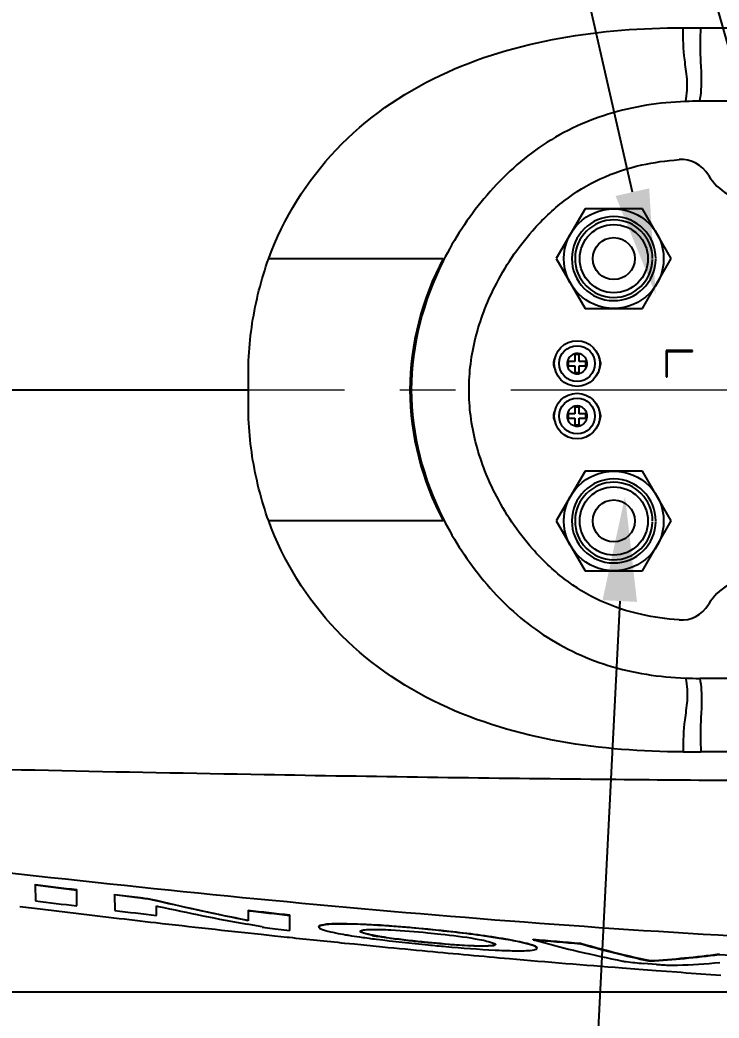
# Model space of a CAD drawing. Header units: millimetres. Extents: x 4086 to 8300, y 123 to 1549.
# Drawn here: x 6786.3 to 6826.3, y 633.9 to 691 of the extents above; entities that cross this region are included whole.
import ezdxf
from ezdxf import colors
from ezdxf.entities.mleader import LeaderData, LeaderLine
from ezdxf.math import Vec2, Vec3

# ---------------------------------------------------------------- set-up
doc = ezdxf.new("R2010")
doc.units = ezdxf.units.MM
doc.linetypes.add('CENTER2', pattern=[28.575, 19.05, -3.175, 3.175, -3.175])
doc.layers.add('中心线层', color=7, linetype='CENTER2', lineweight=0)
doc.layers.add('轮廓实线层', color=7, linetype='Continuous', lineweight=30)
doc.styles.add('思源黑', font='SourceHanSansCN-Normal.ttf')
doc.dimstyles.new('尺寸标注_3_10比例', dxfattribs={"dimtxt": 7, "dimasz": 6, "dimexe": 2, "dimexo": 1.5, "dimgap": 1, "dimtad": 1, "dimdec": 1, "dimlfac": 3.333333, "dimdsep": 46, "dimtxsty": '思源黑', "dimcen": 0.09, "dimadec": 0, "dimazin": 0, "dimtp": 0.01, "dimtm": 0.01, "dimtfac": 1, "dimtdec": 1, "dimtofl": 0, "dimtmove": 0, "dimatfit": 3, "dimfxl": 0, "dimtolj": 1, "dimarcsym": 0})

# ---------------------------------------------------------------- blocks, each defined once
blk = doc.blocks.new('*D1403')
at = {"layer": 'Defpoints', "color": 0}
for p in [(6733.256, 669.869), (6868.256, 669.869), (6868.256, 583.463)]:
    blk.add_point(p, dxfattribs=at)
at = {"layer": '轮廓实线层', "color": 0, "lineweight": -2}
for p, q in [((6733.256, 668.369), (6733.256, 581.463)), ((6868.256, 668.369), (6868.256, 581.463)), ((6739.256, 583.463), (6862.256, 583.463))]:
    blk.add_line(p, q, dxfattribs=at)
at = {"layer": '轮廓实线层', "color": 0}
for points in [[(6739.256, 584.463), (6739.256, 582.463), (6733.256, 583.463)], [(6862.256, 582.463), (6862.256, 584.463), (6868.256, 583.463)]]:
    blk.add_solid(points, dxfattribs=at)
at = {"layer": '轮廓实线层', "color": 0, "insert": (6800.756, 588.089), "char_height": 7, "attachment_point": 5, "style": '思源黑'}
blk.add_mtext('\\A1;450', dxfattribs=at)
blk = doc.blocks.new('*D1413')
at = {"layer": 'Defpoints', "color": 0}
for p in [(6850.177, 704.306), (6655.76, 635.432), (6850.176, 635.432)]:
    blk.add_point(p, dxfattribs=at)
at = {"layer": '轮廓实线层', "color": 0, "lineweight": -2}
for p, q in [((6848.677, 704.306), (6653.76, 704.306)), ((6655.76, 698.306), (6655.76, 641.432)), ((6848.676, 635.432), (6653.76, 635.432))]:
    blk.add_line(p, q, dxfattribs=at)
at = {"layer": '轮廓实线层', "color": 0}
for points in [[(6656.76, 698.306), (6654.76, 698.306), (6655.76, 704.306)], [(6654.76, 641.432), (6656.76, 641.432), (6655.76, 635.432)]]:
    blk.add_solid(points, dxfattribs=at)
at = {"layer": '轮廓实线层', "color": 0, "insert": (6651.134, 669.869), "char_height": 7, "attachment_point": 5, "rotation": 90, "style": '思源黑'}
blk.add_mtext('\\A1;229.6', dxfattribs=at)

msp = doc.modelspace()

# ---------------------------------------------------------------- linework, layer by layer
for p, q in [((6824.207, 690.568), (6825.235, 690.57)), ((6818.61, 680.219), (6816.964, 677.369)), ((6821.901, 680.219), (6818.61, 680.219)), ((6823.546, 677.369), (6821.901, 680.219)), ((6800.52, 677.369), (6810.497, 677.369)), ((6810.497, 677.369), (6810.497, 677.236)), ((6816.964, 677.369), (6818.61, 674.519)), ((6821.901, 674.519), (6823.546, 677.369)), ((6818.61, 674.519), (6821.901, 674.519)), ((6818.027, 671.879), (6818.027, 671.496)), ((6818.282, 671.879), (6818.027, 671.879)), ((6818.282, 671.496), (6818.282, 671.879)), ((6823.255, 672.119), (6823.255, 670.619)), ((6824.755, 672.119), (6823.255, 672.119)), ((6823.315, 670.619), (6823.315, 672.059)), ((6823.315, 672.059), (6824.755, 672.059)), ((6824.755, 672.059), (6824.755, 672.119)), ((6817.645, 671.496), (6817.645, 671.241)), ((6818.027, 671.496), (6817.645, 671.496)), ((6817.645, 671.241), (6818.027, 671.241)), ((6818.027, 671.241), (6818.027, 670.859)), ((6818.665, 671.496), (6818.282, 671.496)), ((6818.282, 670.859), (6818.282, 671.241)), ((6818.282, 671.241), (6818.665, 671.241)), ((6818.665, 671.241), (6818.665, 671.496)), ((6818.027, 670.859), (6818.282, 670.859)), ((6823.255, 670.619), (6823.315, 670.619)), ((6770.476, 669.869), (6799.354, 669.869)), ((6818.027, 668.879), (6818.027, 668.496)), ((6818.282, 668.879), (6818.027, 668.879)), ((6818.282, 668.496), (6818.282, 668.879)), ((6817.645, 668.496), (6817.645, 668.241)), ((6818.027, 668.496), (6817.645, 668.496)), ((6818.665, 668.496), (6818.282, 668.496)), ((6818.665, 668.241), (6818.665, 668.496)), ((6817.645, 668.241), (6818.027, 668.241)), ((6818.027, 668.241), (6818.027, 667.859)), ((6818.027, 667.859), (6818.282, 667.859)), ((6818.282, 667.859), (6818.282, 668.241)), ((6818.282, 668.241), (6818.665, 668.241)), ((6818.61, 665.219), (6816.964, 662.369)), ((6821.901, 665.219), (6818.61, 665.219)), ((6823.546, 662.369), (6821.901, 665.219)), ((6810.497, 662.369), (6800.52, 662.369)), ((6810.497, 662.502), (6810.497, 662.369)), ((6816.964, 662.369), (6818.61, 659.519)), ((6821.901, 659.519), (6823.546, 662.369)), ((6818.61, 659.519), (6821.901, 659.519)), ((6824.215, 649.168), (6825.235, 649.168)), ((6787.164, 641.56), (6787.164, 641.59)), ((6787.164, 641.56), (6787.176, 640.653)), ((6789.541, 640.358), (6789.541, 641.288)), ((6791.703, 640.988), (6791.703, 641.018)), ((6791.703, 641.018), (6793.013, 640.858)), ((6791.703, 640.988), (6791.715, 640.096)), ((6793.013, 640.828), (6791.703, 640.988)), ((6786.292, 640.331), (6787.128, 640.228)), ((6793.013, 640.828), (6793.013, 640.858)), ((6794.056, 640.672), (6794.166, 640.646)), ((6794.17, 640.645), (6794.056, 640.672)), ((6794.102, 639.813), (6794.102, 640.356)), ((6794.102, 640.356), (6794.212, 640.332)), ((6787.128, 640.228), (6789.493, 639.94)), ((6789.493, 639.94), (6791.668, 639.682)), ((6799.337, 640.114), (6799.337, 639.51)), ((6801.723, 638.952), (6801.723, 639.846)), ((6799.229, 639.561), (6799.337, 639.54)), ((6800.092, 638.734), (6800.845, 638.653)), ((6800.845, 638.653), (6801.574, 638.576)), ((6800.889, 639.044), (6801.723, 638.952)), ((6803.391, 639.152), (6803.39, 639.143)), ((6803.391, 639.152), (6803.391, 639.152)), ((6805.769, 638.898), (6805.766, 638.912)), ((6809.626, 639.011), (6809.626, 639.041)), ((6801.574, 638.576), (6801.679, 638.565)), ((6804.863, 638.237), (6805.418, 638.181)), ((6805.418, 638.181), (6807.032, 638.021)), ((6805.715, 638.587), (6805.799, 638.575)), ((6809.637, 638.254), (6809.571, 638.261)), ((6809.574, 638.291), (6809.638, 638.284)), ((6813.48, 638.158), (6813.48, 638.146)), ((6815.65, 638.425), (6815.65, 638.455)), ((6815.65, 638.425), (6815.965, 638.338)), ((6818.349, 638.192), (6818.349, 638.223)), ((6815.859, 637.93), (6815.859, 637.935)), ((6826.275, 637.582), (6826.275, 637.612)), ((6822.703, 637.016), (6821.957, 637.073)), ((6822.333, 637.2), (6822.333, 637.231)), ((6820.726, 636.816), (6821.929, 636.724)), ((6821.929, 636.724), (6822.675, 636.668)), ((6822.675, 636.668), (6823.868, 636.58)), ((6823.868, 636.58), (6824.112, 636.562))]:
    msp.add_line(p, q)
for centre, radius in [((6820.255, 677.369), 2.85), ((6820.255, 677.369), 1.95), ((6820.255, 677.369), 1.2), ((6818.155, 671.369), 1.305), ((6818.155, 671.369), 1.02), ((6818.155, 668.369), 1.305), ((6818.155, 668.369), 1.02), ((6820.255, 662.369), 2.85), ((6820.255, 662.369), 1.95), ((6820.255, 662.369), 1.2)]:
    msp.add_circle(centre, radius)
for centre, radius, start, end in [((6825.163, 664.764), 21.604, 89.9869, 92.1494), ((6824.115, 681.234), 1.8, 30.4772, 93.955), ((6828.252, 683.669), 3, 210.4772, 331.2022), ((6820.255, 677.369), 2.4, 0, 359.3098), ((6820.255, 677.369), 2.216, 0, 358.8715), ((6818.153, 671.371), 0.574, 115.1467, 129.0356), ((6818.154, 671.363), 0.583, 67.9495, 76.1017), ((6818.154, 671.368), 0.578, 6.5397, 37.1117), ((6818.83, 671.369), 0.675, 330.2726, 30.2995), ((6817.48, 671.369), 0.675, 151.1018, 209.5635), ((6818.172, 671.374), 0.594, 214.9713, 221.6162), ((6818.153, 668.371), 0.574, 115.1467, 129.0356), ((6818.154, 668.363), 0.583, 67.9495, 76.1017), ((6817.48, 668.369), 0.675, 151.1018, 209.5635), ((6818.154, 668.368), 0.578, 6.5397, 37.1117), ((6818.83, 668.369), 0.675, 330.2726, 30.2995), ((6818.172, 668.374), 0.594, 214.9713, 221.6162), ((6820.255, 662.369), 2.4, 0, 359.3098), ((6820.255, 662.369), 2.216, 0, 358.8715), ((6828.252, 656.069), 3, 28.8846, 149.5227), ((6824.115, 658.503), 1.8, 266.045, 329.5227), ((6825.163, 674.972), 21.603, 267.8497, 270.0131), ((6894.28, 1474.489), 839.758, 262.671637, 262.835133), ((6894.286, 1474.544), 839.844, 262.671945, 262.835424), ((6902.08, 1552.782), 919.338, 262.820102, 262.968599), ((6898.361, 1528.073), 894.358, 263.151606, 263.305551), ((6886.851, 1408.473), 773.327, 263.502161, 263.680069), ((6886.846, 1408.428), 773.311, 263.502428, 263.680339), ((6891.05, 1484.308), 850.453, 263.289225, 263.451128), ((6887.217, 1450.666), 816.593, 263.449081, 263.875289), ((6765.142, 446.169), 196.141, 79.72141, 79.97049), ((6803.936, 594.554), 44.783, 86.3858, 87.6504), ((6803.314, 584.09), 55.265, 86.2673, 86.4263), ((6808.595, 649.346), 10.891, 258.5709, 260.1956), ((6881.183, 1394.225), 759.831, 263.99397, 264.235323), ((6869.054, 1241.952), 605.855, 264.942999, 265.199221), ((6869.053, 1241.946), 605.879, 264.943254, 265.199466), ((6834.006, 704.031), 68.126, 254.64383, 256.6176), ((6835.463, 698.411), 62.574, 254.12759, 256.49357), ((6835.46, 698.375), 62.567, 254.12813, 256.48769), ((6877.193, 1354.203), 719.61, 264.404837, 264.610958), ((6874.871, 1329.465), 694.763, 264.610017, 264.998327), ((6815.83, 637.945), 0.031, 344.3315, 359.9751), ((6833.944, 703.855), 67.94, 256.63372, 258.80859), ((6835.231, 697.482), 61.646, 256.50131, 257.92325), ((6835.226, 697.484), 61.618, 256.50605, 257.92187), ((6818.842, 693.779), 56.656, 273.5328, 277.5382), ((6818.842, 693.754), 56.661, 273.5323, 277.5374), ((6858.22, 1110.404), 473.899, 266.13477, 266.46519), ((6872.072, 1297.352), 662.529, 264.997344, 265.555141), ((6821.06, 700.273), 63.37, 272.56816, 274.75812), ((6866.904, 1228.084), 593.068, 265.86226, 266.081298)]:
    msp.add_arc(centre, radius, start, end)
for points, knots in [([(6775.574, 691.329), (6780.439, 691.454), (6790.197, 691.682), (6804.983, 691.954), (6819.868, 692.153), (6834.526, 692.243), (6846.315, 692.149), (6855.186, 691.772), (6861.361, 691.251), (6866.311, 690.389), (6870.097, 689.315), (6872.798, 688.17), (6875.272, 686.602), (6878.434, 684.248), (6880.487, 682.093), (6881.87, 680.668)], [0, 0, 0, 0, 0.133338, 0.267431, 0.405221, 0.541209, 0.669074, 0.728182, 0.78445, 0.838775, 0.865535, 0.892153, 0.918811, 0.94559, 1, 1, 1, 1]), ([(6800.52, 677.368), (6801.356, 679.67), (6804.015, 683.963), (6810.14, 688.193), (6817.108, 690.213), (6821.862, 690.569), (6824.208, 690.569)], [0, 0, 0, 0, 0.254463, 0.507086, 0.756241, 1, 1, 1, 1]), ([(6824.353, 686.354), (6824.456, 686.775), (6824.495, 687.592), (6824.247, 688.98), (6824.223, 689.96), (6824.214, 690.569)], [0, 0, 0, 0, 0.30785, 0.567977, 1, 1, 1, 1]), ([(6825.168, 686.369), (6825.258, 686.811), (6825.307, 687.64), (6825.194, 689.037), (6825.214, 689.989), (6825.235, 690.57)], [0, 0, 0, 0, 0.3221, 0.585689, 1, 1, 1, 1]), ([(6825.235, 690.57), (6830.395, 690.577), (6840.388, 690.701), (6852.862, 690.715), (6862.656, 689.827), (6870.049, 688.126), (6876.885, 684.473), (6880.39, 680.644), (6881.869, 678.569)], [0, 0, 0, 0, 0.256969, 0.497728, 0.620545, 0.746146, 0.873124, 1, 1, 1, 1]), ([(6881.869, 676.848), (6881.044, 677.78), (6879.329, 679.585), (6876.601, 682.132), (6873.49, 684.256), (6869.901, 685.4), (6866.213, 685.971), (6861.256, 686.45), (6855.03, 686.54), (6847.566, 686.577), (6840.1, 686.523), (6832.634, 686.468), (6827.657, 686.369), (6825.168, 686.369)], [0, 0, 0, 0, 0.062515, 0.125011, 0.187431, 0.249817, 0.312323, 0.374835, 0.499859, 0.624894, 0.74993, 0.874964, 1, 1, 1, 1]), ([(6824.353, 686.354), (6822.862, 686.298), (6819.903, 685.849), (6815.882, 683.917), (6812.711, 680.914), (6811.133, 678.504), (6810.497, 677.236)], [0, 0, 0, 0, 0.256953, 0.508554, 0.755674, 1, 1, 1, 1]), ([(6813.446, 675.755), (6814.03, 676.919), (6815.234, 678.71), (6817.378, 680.751), (6819.426, 682.007), (6821.667, 682.752), (6823.259, 682.979), (6823.991, 683.03)], [0, 0, 0, 0, 0.286707, 0.473464, 0.660222, 0.846979, 1, 1, 1, 1]), ([(6799.355, 669.869), (6799.355, 670.504), (6799.344, 671.778), (6799.623, 674.309), (6800.086, 676.174), (6800.52, 677.368)], [0, 0, 0, 0, 0.249994, 0.5003, 1, 1, 1, 1]), ([(6813.446, 663.982), (6813.211, 664.451), (6812.79, 665.41), (6812.324, 666.886), (6812.087, 668.128), (6811.991, 669.126), (6811.967, 669.869), (6811.991, 670.612), (6812.087, 671.609), (6812.324, 672.852), (6812.79, 674.327), (6813.211, 675.287), (6813.446, 675.755)], [0, 0, 0, 0, 0.124999, 0.249999, 0.375, 0.4375, 0.5, 0.5625, 0.625, 0.750001, 0.875001, 1, 1, 1, 1]), ([(6818.079, 670.791), (6818.091, 670.788), (6818.117, 670.784), (6818.143, 670.788), (6818.155, 670.792)], [0, 0, 0, 0, 0.507427, 1, 1, 1, 1]), ([(6818.155, 670.792), (6818.166, 670.788), (6818.192, 670.784), (6818.217, 670.788), (6818.229, 670.791)], [0, 0, 0, 0, 0.493074, 1, 1, 1, 1]), ([(6818.385, 670.846), (6818.4, 670.852), (6818.429, 670.863), (6818.456, 670.878), (6818.47, 670.886)], [0, 0, 0, 0, 0.502353, 1, 1, 1, 1]), ([(6818.47, 670.886), (6818.48, 670.892), (6818.501, 670.905), (6818.52, 670.92), (6818.529, 670.928)], [0, 0, 0, 0, 0.497104, 1, 1, 1, 1]), ([(6800.52, 662.369), (6800.086, 663.563), (6799.623, 665.429), (6799.344, 667.959), (6799.355, 669.233), (6799.355, 669.869)], [0, 0, 0, 0, 0.4997, 0.750006, 1, 1, 1, 1]), ([(6818.079, 667.791), (6818.091, 667.788), (6818.117, 667.784), (6818.143, 667.788), (6818.155, 667.792)], [0, 0, 0, 0, 0.507427, 1, 1, 1, 1]), ([(6818.155, 667.792), (6818.166, 667.788), (6818.192, 667.784), (6818.217, 667.788), (6818.229, 667.791)], [0, 0, 0, 0, 0.493074, 1, 1, 1, 1]), ([(6818.385, 667.846), (6818.4, 667.852), (6818.429, 667.863), (6818.456, 667.878), (6818.47, 667.886)], [0, 0, 0, 0, 0.502353, 1, 1, 1, 1]), ([(6818.47, 667.886), (6818.48, 667.892), (6818.501, 667.905), (6818.52, 667.92), (6818.529, 667.928)], [0, 0, 0, 0, 0.497104, 1, 1, 1, 1]), ([(6823.991, 656.708), (6823.259, 656.758), (6821.667, 656.985), (6819.426, 657.731), (6817.378, 658.987), (6815.234, 661.027), (6814.03, 662.819), (6813.446, 663.982)], [0, 0, 0, 0, 0.153021, 0.339778, 0.526536, 0.713293, 1, 1, 1, 1]), ([(6881.869, 662.922), (6881.04, 661.993), (6879.357, 660.156), (6876.614, 657.622), (6873.509, 655.49), (6869.918, 654.341), (6866.229, 653.769), (6861.27, 653.288), (6855.042, 653.197), (6847.575, 653.161), (6840.106, 653.215), (6832.637, 653.269), (6827.658, 653.368), (6825.168, 653.369)], [0, 0, 0, 0, 0.062512, 0.125012, 0.187432, 0.249817, 0.312324, 0.374836, 0.49986, 0.624894, 0.74993, 0.874964, 1, 1, 1, 1]), ([(6824.209, 649.169), (6821.863, 649.169), (6817.109, 649.524), (6810.141, 651.544), (6804.016, 655.774), (6801.356, 660.068), (6800.52, 662.369)], [0, 0, 0, 0, 0.243759, 0.492913, 0.745536, 1, 1, 1, 1]), ([(6810.497, 662.502), (6811.133, 661.234), (6812.71, 658.824), (6815.882, 655.821), (6819.903, 653.889), (6822.862, 653.44), (6824.353, 653.384)], [0, 0, 0, 0, 0.244326, 0.491446, 0.743047, 1, 1, 1, 1]), ([(6881.869, 661.168), (6880.39, 659.094), (6876.885, 655.264), (6870.049, 651.611), (6862.656, 649.911), (6852.862, 649.022), (6840.388, 649.037), (6830.395, 649.16), (6825.235, 649.168)], [0, 0, 0, 0, 0.126876, 0.253854, 0.379455, 0.502272, 0.743031, 1, 1, 1, 1]), ([(6775.574, 648.41), (6783.803, 648.193), (6798.259, 647.886), (6817.786, 647.601), (6833.681, 647.494), (6845.565, 647.577), (6854.498, 647.924), (6860.646, 648.407), (6866.21, 649.312), (6871.196, 650.666), (6875.075, 652.935), (6878.647, 655.707), (6880.651, 657.811), (6881.869, 659.069)], [0, 0, 0, 0, 0.225586, 0.396207, 0.535119, 0.661156, 0.721814, 0.780094, 0.829949, 0.87629, 0.920629, 0.952023, 1, 1, 1, 1]), ([(6824.353, 653.384), (6824.456, 652.962), (6824.495, 652.145), (6824.248, 650.757), (6824.223, 649.778), (6824.215, 649.168)], [0, 0, 0, 0, 0.307838, 0.567966, 1, 1, 1, 1]), ([(6825.168, 653.369), (6825.258, 652.926), (6825.308, 652.098), (6825.194, 650.701), (6825.214, 649.748), (6825.235, 649.168)], [0, 0, 0, 0, 0.322072, 0.585663, 1, 1, 1, 1]), ([(6850.16, 638.128), (6841.04, 637.934), (6822.819, 638.682), (6795.682, 641.022), (6773.225, 643.658), (6755.424, 646.169), (6746.583, 647.576), (6742.202, 648.416)], [0, 0, 0, 0, 0.252046, 0.503201, 0.752723, 0.876712, 1, 1, 1, 1]), ([(6793.013, 640.858), (6793.112, 640.846), (6793.46, 640.799), (6793.808, 640.745), (6794.054, 640.687)], [0, 0, 0, 0, 0.282051, 1, 1, 1, 1]), ([(6794.054, 640.657), (6793.984, 640.673), (6793.639, 640.743), (6793.291, 640.794), (6793.013, 640.828)], [0, 0, 0, 0, 0.205607, 1, 1, 1, 1]), ([(6803.391, 639.182), (6803.391, 639.192), (6803.423, 639.252), (6803.498, 639.261), (6803.551, 639.273)], [0, 0, 0, 0, 0.144117, 1, 1, 1, 1]), ([(6803.55, 639.243), (6803.527, 639.237), (6803.473, 639.222), (6803.391, 639.19), (6803.391, 639.152)], [0, 0, 0, 0, 0.384882, 1, 1, 1, 1]), ([(6805.772, 639.299), (6805.294, 639.318), (6804.555, 639.327), (6803.807, 639.305), (6803.55, 639.243)], [0, 0, 0, 0, 0.64467, 1, 1, 1, 1]), ([(6803.551, 639.273), (6803.928, 639.364), (6805.066, 639.351), (6806.181, 639.316), (6806.914, 639.268)], [0, 0, 0, 0, 0.345555, 1, 1, 1, 1]), ([(6809.626, 639.011), (6809.395, 639.034), (6808.491, 639.12), (6807.586, 639.194), (6806.912, 639.238)], [0, 0, 0, 0, 0.255736, 1, 1, 1, 1]), ([(6806.914, 639.268), (6807.132, 639.254), (6808.037, 639.189), (6808.941, 639.108), (6809.626, 639.041)], [0, 0, 0, 0, 0.241154, 1, 1, 1, 1]), ([(6800.14, 639.147), (6800.191, 639.138), (6800.44, 639.097), (6800.69, 639.066), (6800.889, 639.044)], [0, 0, 0, 0, 0.205299, 1, 1, 1, 1]), ([(6803.39, 639.143), (6803.39, 639.134), (6803.425, 639.072), (6803.495, 639.053), (6803.547, 639.032)], [0, 0, 0, 0, 0.138441, 1, 1, 1, 1]), ([(6803.547, 639.032), (6803.618, 639.003), (6804.067, 638.863), (6804.53, 638.779), (6804.917, 638.712)], [0, 0, 0, 0, 0.16329, 1, 1, 1, 1]), ([(6804.917, 638.712), (6804.979, 638.701), (6805.244, 638.657), (6805.51, 638.617), (6805.715, 638.587)], [0, 0, 0, 0, 0.232558, 1, 1, 1, 1]), ([(6805.764, 638.913), (6805.764, 638.926), (6805.807, 638.955), (6805.844, 638.963), (6805.871, 638.969)], [0, 0, 0, 0, 0.330983, 1, 1, 1, 1]), ([(6806.437, 638.671), (6806.273, 638.705), (6806.071, 638.768), (6805.794, 638.834), (6805.769, 638.898)], [0, 0, 0, 0, 0.708887, 1, 1, 1, 1]), ([(6805.774, 638.92), (6805.813, 638.859), (6806.071, 638.794), (6806.286, 638.732), (6806.448, 638.699)], [0, 0, 0, 0, 0.305531, 1, 1, 1, 1]), ([(6805.871, 638.969), (6805.924, 638.98), (6806.267, 639.023), (6806.612, 639.02), (6806.902, 639.015)], [0, 0, 0, 0, 0.157133, 1, 1, 1, 1]), ([(6809.571, 638.261), (6809.309, 638.286), (6808.363, 638.384), (6807.418, 638.497), (6806.741, 638.614)], [0, 0, 0, 0, 0.276969, 1, 1, 1, 1]), ([(6806.834, 638.629), (6807.028, 638.596), (6807.938, 638.46), (6808.854, 638.361), (6809.574, 638.291)], [0, 0, 0, 0, 0.213326, 1, 1, 1, 1]), ([(6806.902, 639.015), (6807.1, 639.01), (6808.01, 638.971), (6808.918, 638.898), (6809.628, 638.825)], [0, 0, 0, 0, 0.216794, 1, 1, 1, 1]), ([(6809.626, 639.041), (6810.031, 639.002), (6811.516, 638.849), (6812.997, 638.657), (6814.067, 638.474)], [0, 0, 0, 0, 0.272874, 1, 1, 1, 1]), ([(6814.065, 638.444), (6813.746, 638.499), (6812.272, 638.729), (6810.789, 638.899), (6809.626, 639.011)], [0, 0, 0, 0, 0.217268, 1, 1, 1, 1]), ([(6809.628, 638.825), (6809.874, 638.802), (6810.777, 638.708), (6811.679, 638.595), (6812.33, 638.484)], [0, 0, 0, 0, 0.272043, 1, 1, 1, 1]), ([(6805.799, 638.575), (6806.092, 638.533), (6807.369, 638.362), (6808.651, 638.226), (6809.639, 638.131)], [0, 0, 0, 0, 0.229372, 1, 1, 1, 1]), ([(6812.847, 638.049), (6812.646, 638.047), (6811.573, 638.076), (6810.504, 638.17), (6809.637, 638.254)], [0, 0, 0, 0, 0.18802, 1, 1, 1, 1]), ([(6809.638, 638.284), (6809.948, 638.254), (6811.016, 638.159), (6812.087, 638.072), (6812.847, 638.08)], [0, 0, 0, 0, 0.290683, 1, 1, 1, 1]), ([(6809.639, 638.131), (6809.975, 638.098), (6811.248, 637.981), (6812.522, 637.882), (6813.462, 637.835)], [0, 0, 0, 0, 0.264046, 1, 1, 1, 1]), ([(6812.33, 638.484), (6812.487, 638.456), (6812.76, 638.402), (6813.12, 638.322), (6813.335, 638.247), (6813.467, 638.202), (6813.482, 638.166)], [0, 0, 0, 0, 0.397347, 0.699625, 0.902418, 1, 1, 1, 1]), ([(6812.847, 638.08), (6812.997, 638.081), (6813.189, 638.101), (6813.438, 638.115), (6813.475, 638.166)], [0, 0, 0, 0, 0.704662, 1, 1, 1, 1]), ([(6813.48, 638.146), (6813.466, 638.089), (6813.177, 638.071), (6813.004, 638.051), (6812.847, 638.049)], [0, 0, 0, 0, 0.272703, 1, 1, 1, 1]), ([(6813.482, 638.166), (6813.482, 638.164), (6813.483, 638.161), (6813.483, 638.159), (6813.483, 638.157)], [0, 0, 0, 0, 0.515775, 1, 1, 1, 1]), ([(6814.826, 638.298), (6814.768, 638.31), (6814.515, 638.362), (6814.261, 638.41), (6814.065, 638.444)], [0, 0, 0, 0, 0.22914, 1, 1, 1, 1]), ([(6814.067, 638.474), (6814.43, 638.41), (6814.996, 638.294), (6815.568, 638.16), (6815.757, 638.067)], [0, 0, 0, 0, 0.636697, 1, 1, 1, 1]), ([(6815.57, 638.11), (6815.522, 638.126), (6815.277, 638.199), (6815.027, 638.256), (6814.826, 638.298)], [0, 0, 0, 0, 0.196824, 1, 1, 1, 1]), ([(6815.861, 637.945), (6815.861, 637.98), (6815.738, 638.052), (6815.644, 638.086), (6815.57, 638.11)], [0, 0, 0, 0, 0.308395, 1, 1, 1, 1]), ([(6815.757, 638.067), (6815.784, 638.054), (6815.825, 638.033), (6815.861, 637.992), (6815.861, 637.976)], [0, 0, 0, 0, 0.644858, 1, 1, 1, 1]), ([(6813.462, 637.835), (6813.54, 637.831), (6813.831, 637.817), (6814.123, 637.806), (6814.336, 637.801)], [0, 0, 0, 0, 0.268279, 1, 1, 1, 1]), ([(6814.336, 637.801), (6814.489, 637.797), (6814.941, 637.796), (6815.398, 637.793), (6815.693, 637.85)], [0, 0, 0, 0, 0.337077, 1, 1, 1, 1]), ([(6815.693, 637.85), (6815.717, 637.854), (6815.771, 637.868), (6815.859, 637.892), (6815.859, 637.93)], [0, 0, 0, 0, 0.390116, 1, 1, 1, 1]), ([(6820.758, 637.207), (6820.828, 637.193), (6821.227, 637.137), (6821.627, 637.098), (6821.957, 637.073)], [0, 0, 0, 0, 0.177302, 1, 1, 1, 1]), ([(6822.703, 637.016), (6822.824, 637.007), (6823.222, 636.982), (6823.622, 636.954), (6823.9, 636.967)], [0, 0, 0, 0, 0.304301, 1, 1, 1, 1])]:
    msp.add_open_spline(points, degree=3, knots=knots)
for points in [[(6810.497, 677.369), (6809.295, 675.087), (6807.9, 669.869), (6809.295, 664.65), (6810.497, 662.369)], [(6810.497, 677.236), (6809.362, 674.975), (6807.988, 669.869), (6809.362, 664.763), (6810.497, 662.502)], [(6817.792, 671.817), (6817.641, 671.695), (6817.554, 671.465), (6817.586, 671.275)], [(6818.155, 671.946), (6818.071, 671.946), (6817.985, 671.926), (6817.909, 671.891)], [(6818.294, 671.929), (6818.248, 671.94), (6818.201, 671.946), (6818.155, 671.946)], [(6818.615, 671.717), (6818.553, 671.798), (6818.467, 671.865), (6818.372, 671.903)], [(6817.586, 671.275), (6817.6, 671.189), (6817.635, 671.105), (6817.685, 671.033)], [(6818.529, 670.928), (6818.667, 671.045), (6818.749, 671.254), (6818.728, 671.434)], [(6817.728, 670.979), (6817.816, 670.88), (6817.949, 670.821), (6818.079, 670.791)], [(6818.229, 670.791), (6818.283, 670.803), (6818.334, 670.826), (6818.385, 670.846)], [(6818.155, 668.946), (6818.071, 668.946), (6817.985, 668.926), (6817.909, 668.891)], [(6818.294, 668.929), (6818.248, 668.94), (6818.201, 668.946), (6818.155, 668.946)], [(6818.615, 668.717), (6818.553, 668.798), (6818.467, 668.865), (6818.372, 668.903)], [(6817.792, 668.817), (6817.641, 668.695), (6817.554, 668.465), (6817.586, 668.275)], [(6817.586, 668.275), (6817.6, 668.189), (6817.635, 668.105), (6817.685, 668.033)], [(6818.529, 667.928), (6818.667, 668.045), (6818.749, 668.254), (6818.728, 668.434)], [(6817.728, 667.979), (6817.816, 667.88), (6817.949, 667.821), (6818.079, 667.791)], [(6818.229, 667.791), (6818.283, 667.803), (6818.334, 667.826), (6818.385, 667.846)], [(6794.166, 640.646), (6795.848, 640.259), (6797.537, 639.902), (6799.229, 639.561)], [(6799.337, 639.51), (6797.608, 639.857), (6795.887, 640.242), (6794.17, 640.645)], [(6794.212, 640.332), (6795.903, 639.965), (6797.598, 639.615), (6799.301, 639.312)], [(6806.448, 638.699), (6806.576, 638.674), (6806.705, 638.65), (6806.834, 638.629)]]:
    msp.add_open_spline(points, degree=3)
at = {"layer": '中心线层'}
msp.add_line((6728.649, 669.869), (7047.166, 669.869), dxfattribs=at)

# ---------------------------------------------------------------- dimensions: what is measured, and where the dimension line sits
at = {"layer": '轮廓实线层'}
dim = msp.add_linear_dim(base=(6655.76, 635.432), p1=(6850.177, 704.306), p2=(6850.176, 635.432), angle=90, dimstyle='尺寸标注_3_10比例', dxfattribs=at)
dim.commit()
dim.dimension.update_dxf_attribs({"geometry": '*D1413', "text_midpoint": (6655.76, 669.869), "dimtype": 160})
dim = msp.add_linear_dim(base=(6868.256, 583.463), p1=(6733.256, 669.869), p2=(6868.256, 669.869), dimstyle='尺寸标注_3_10比例', dxfattribs=at)
dim.commit()
dim.dimension.update_dxf_attribs({"geometry": '*D1403', "text_midpoint": (6800.756, 588.089)})

# ---------------------------------------------------------------- leaders
ml = msp.add_multileader_mtext('Standard')
ml.set_content('网口', style='思源黑')
ml.set_leader_properties()
ml.build(insert=Vec2(0, 0))
ml.multileader.update_dxf_attribs({"text_left_attachment_type": 5, "text_right_attachment_type": 5, "dogleg_length": 1, "arrow_head_size": 6})
ctx = ml.context
ctx.base_point, ctx.char_height, ctx.arrow_head_size, ctx.plane_origin = Vec3(6790.04, 754.948), 7, 6, Vec3(6836.815, 668.834)
ctx.left_attachment, ctx.right_attachment, ctx.text_align_type = 5, 5, 2
notes = []
notes.append((ctx, [(0, (1, 1, 0), (6812.048, 754.948), (-1, 0), 1, [(0, [(6836.815, 668.834)], 0, [])])]))
ctx.mtext.insert, ctx.mtext.alignment, ctx.mtext.flow_direction = Vec3(6809.048, 763.059), 3, 5
ml = msp.add_multileader_mtext('Standard')
ml.set_content('用户气管3（φ6 灰）', style='思源黑')
ml.set_leader_properties()
ml.build(insert=Vec2(0, 0))
ml.multileader.update_dxf_attribs({"text_left_attachment_type": 5, "text_right_attachment_type": 5, "dogleg_length": 1, "arrow_head_size": 6})
ctx = ml.context
ctx.base_point, ctx.char_height, ctx.arrow_head_size, ctx.plane_origin = Vec3(6729.074, 735.814), 7, 6, Vec3(6830.655, 675.845)
ctx.left_attachment, ctx.right_attachment, ctx.text_align_type = 5, 5, 2
notes.append((ctx, [(0, (1, 1, 0), (6813.755, 735.814), (-1, 0), 1, [(0, [(6830.655, 675.845)], 0, [])])]))
ctx.mtext.insert, ctx.mtext.alignment, ctx.mtext.flow_direction = Vec3(6810.755, 745.896), 3, 5
ml = msp.add_multileader_mtext('Standard')
ml.set_content('用户气管1（φ8 灰）', style='思源黑')
ml.set_leader_properties()
ml.build(insert=Vec2(0, 0))
ml.multileader.update_dxf_attribs({"text_left_attachment_type": 5, "text_right_attachment_type": 5, "dogleg_length": 1, "arrow_head_size": 6})
ctx = ml.context
ctx.base_point, ctx.char_height, ctx.arrow_head_size, ctx.plane_origin = Vec3(6728.258, 718.033), 7, 6, Vec3(6822.65, 675.319)
ctx.left_attachment, ctx.right_attachment, ctx.text_align_type = 5, 5, 2
notes.append((ctx, [(0, (1, 1, 0), (6812.938, 718.033), (-1, 0), 1, [(0, [(6822.65, 675.319)], 0, [])])]))
ctx.mtext.insert, ctx.mtext.alignment, ctx.mtext.flow_direction = Vec3(6809.938, 728.115), 3, 5
ml = msp.add_multileader_mtext('Standard')
ml.set_content('用户气管2（φ8 蓝）', style='思源黑')
ml.set_leader_properties()
ml.build(insert=Vec2(0, 0))
ml.multileader.update_dxf_attribs({"text_left_attachment_type": 5, "text_right_attachment_type": 5, "dogleg_length": 1, "arrow_head_size": 6})
ctx = ml.context
ctx.base_point, ctx.char_height, ctx.arrow_head_size, ctx.plane_origin = Vec3(6733.769, 615.16), 7, 6, Vec3(6732.85, 506.179)
ctx.left_attachment, ctx.right_attachment, ctx.text_align_type = 5, 5, 2
notes.append((ctx, [(0, (1, 1, 0), (6818.449, 615.16), (-1, 0), 1, [(0, [(6820.899, 663.784)], 0, [])])]))
ctx.mtext.insert, ctx.mtext.alignment, ctx.mtext.flow_direction = Vec3(6815.449, 625.242), 3, 5
ml = msp.add_multileader_mtext('Standard')
ml.set_content('用户气管4（φ6 蓝）', style='思源黑')
ml.set_leader_properties()
ml.build(insert=Vec2(0, 0))
ml.multileader.update_dxf_attribs({"text_left_attachment_type": 5, "text_right_attachment_type": 5, "dogleg_length": 1, "arrow_head_size": 6})
ctx = ml.context
ctx.base_point, ctx.char_height, ctx.arrow_head_size, ctx.plane_origin = Vec3(6736.81, 597.083), 7, 6, Vec3(6743.885, 505.606)
ctx.left_attachment, ctx.right_attachment, ctx.text_align_type = 5, 5, 2
notes.append((ctx, [(0, (1, 1, 0), (6821.491, 597.083), (-1, 0), 1, [(0, [(6831.934, 663.21)], 0, [])])]))
ctx.mtext.insert, ctx.mtext.alignment, ctx.mtext.flow_direction = Vec3(6818.491, 607.165), 3, 5
for ctx, leaders in notes:
    for number, flags, end, landing, length, lines in leaders:
        leader = LeaderData()
        leader.index, (leader.has_last_leader_line, leader.has_dogleg_vector, leader.attachment_direction) = number, flags
        leader.last_leader_point, leader.dogleg_vector, leader.dogleg_length = Vec3(end), Vec3(landing), length
        for number, points, colour, breaks in lines:
            line = LeaderLine()
            line.index, line.vertices, line.color, line.breaks = number, Vec3.list(points), colors.encode_raw_color(colour), breaks
            leader.lines.append(line)
        ctx.leaders.append(leader)

doc.saveas('drawing.dxf')
